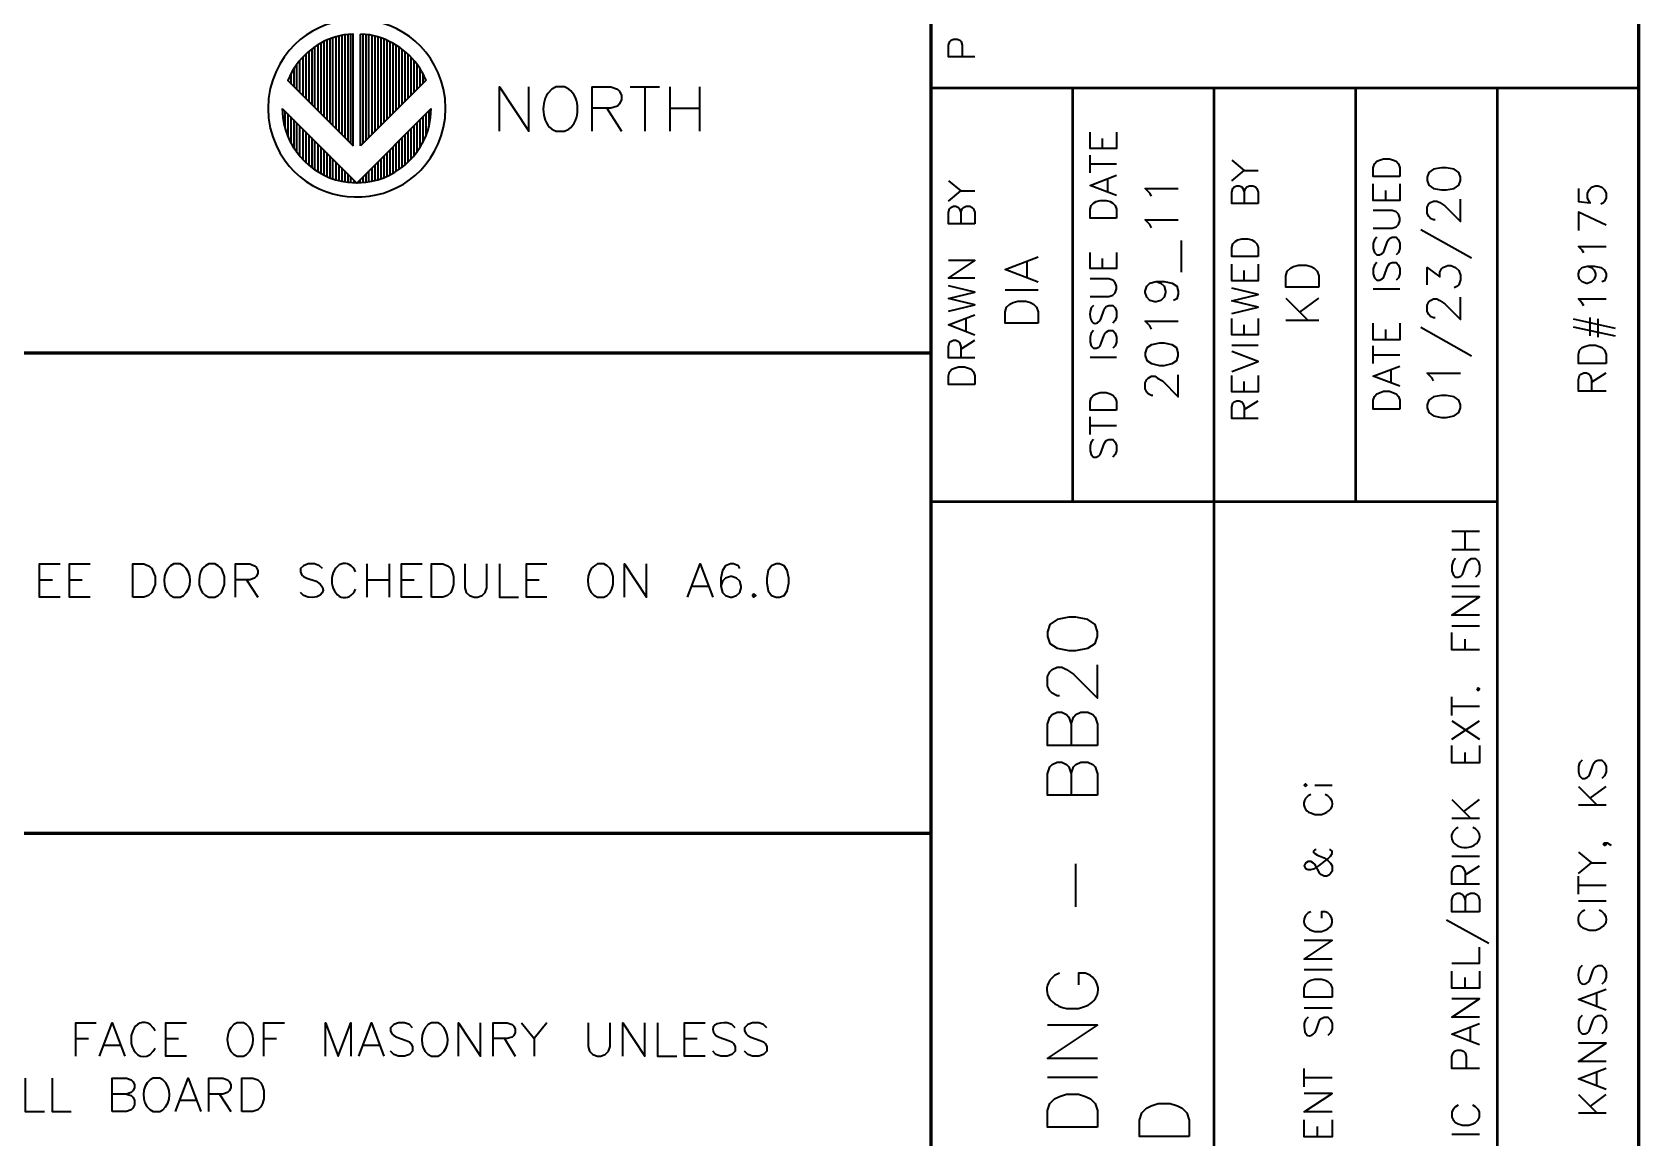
# Model space of a CAD drawing. Header units: inches. Extents: x 5 to 516, y -193 to 129.
# Drawn here: x 277.97 to 296.12, y 19.1 to 31.59 of the extents above; entities that cross this region are included whole.
import ezdxf

# ---------------------------------------------------------------- set-up
doc = ezdxf.new("R2010")
doc.units = ezdxf.units.IN
doc.header["$MEASUREMENT"] = 0
doc.layers.add('PDF2_Geometry', color=7, linetype='Continuous')

msp = doc.modelspace()

# ---------------------------------------------------------------- linework, layer by layer
at = {"layer": 'PDF2_Geometry', "lineweight": 60}
for points in [[(296.1186862, 5.4634085), (296.1186862, 95.4634157), (161.1186754, 95.4634157), (161.1186754, 5.4634085)], [(288.1186855, 95.4634157), (288.1186855, 5.4634085)], [(288.1186821, 27.9634137), (161.118672, 27.9634137), (161.118672, 5.4634119), (296.1186828, 5.4634119)], [(254.1586846, 22.5400802), (288.1153524, 22.5400802)]]:
    msp.add_lwpolyline(points, dxfattribs=at)
at = {"layer": 'PDF2_Geometry', "lineweight": 35}
msp.add_lwpolyline([(281.5953526, 30.3067463), (281.5953526, 31.5700797), (281.488686, 31.5600797, 0.2233678847), (280.9020192, 31.143413), (280.8553522, 31.0467473)], format="xyb", close=True, dxfattribs=at)
for points in [[(281.1586851, 31.4267488), (281.1586851, 30.7434154)], [(281.1953519, 31.446748), (281.1953519, 30.7067479)], [(281.2286839, 31.4667472), (281.2286839, 30.6734138)], [(281.2620193, 31.4867464), (281.2620193, 30.6400796)], [(281.2953513, 31.5000792), (281.2953513, 30.6067458)], [(281.3286849, 31.513412), (281.3286849, 30.5734119)], [(281.3620186, 31.5267481), (281.3620186, 30.5400814)], [(281.3986838, 31.5367477), (281.3986838, 30.5034143)], [(281.4320192, 31.5467473), (281.4320192, 30.4700806)], [(281.4653511, 31.5567469), (281.4653511, 30.4367468)], [(281.4986848, 31.5600801), (281.4986848, 30.4034134)], [(281.5320185, 31.5667465), (281.5320185, 30.3700797)], [(281.5653505, 31.5700797), (281.5653505, 30.3367462)], [(281.7820182, 31.5600807), (281.6753515, 31.5700807)], [(281.6753528, 30.3067468), (281.6753528, 31.5700802)], [(281.7020184, 31.5700797), (281.7020184, 30.3367462)], [(281.7353503, 31.5667465), (281.7353503, 30.3700797)], [(281.7686857, 31.5600801), (281.7686857, 30.4034134)], [(281.8053509, 31.5567469), (281.8053509, 30.4367468)], [(281.8386846, 31.5467473), (281.8386846, 30.4700806)], [(281.8720182, 31.5367477), (281.8720182, 30.5034143)], [(281.9053519, 31.5267481), (281.9053519, 30.5400814)], [(281.9386856, 31.513412), (281.9386856, 30.5734119)], [(281.9753508, 31.5000792), (281.9753508, 30.6067458)], [(282.0086861, 31.4867464), (282.0086861, 30.6400796)], [(282.0420181, 31.4667472), (282.0420181, 30.6734138)], [(282.0753518, 31.446748), (282.0753518, 30.7067479)], [(282.1086855, 31.4267488), (282.1086855, 30.7434154)], [(288.6186856, 31.3134133), (288.3186856, 31.3134133), (288.3186856, 31.4434133), (288.3353522, 31.4867466), (288.3486856, 31.50008), (288.3753522, 31.5134133), (288.4186856, 31.5134133), (288.4486856, 31.50008), (288.4620189, 31.4867466), (288.4753522, 31.4434133), (288.4753522, 31.3134133)], [(280.9553515, 31.23008), (280.9553515, 30.9467466)], [(280.9886852, 31.2734149), (280.9886852, 30.9100816)], [(281.025352, 31.3100801), (281.025352, 30.8767467)], [(281.058684, 31.3434155), (281.058684, 30.8434154)], [(281.0920194, 31.3734142), (281.0920194, 30.8100809)], [(281.1253514, 31.4000798), (281.1253514, 30.7767464)], [(282.1420174, 31.4000798), (282.1420174, 30.7767464)], [(282.178686, 31.3734142), (282.178686, 30.8100809)], [(282.212018, 31.3434155), (282.212018, 30.8434154)], [(282.2453517, 31.3100801), (282.2453517, 30.8767467)], [(282.2786853, 31.2734149), (282.2786853, 30.9100816)], [(282.3120173, 31.23008), (282.3120173, 30.9467466)], [(280.8886841, 31.120081), (280.8886841, 31.0134144)], [(280.9220178, 31.1800786), (280.9220178, 30.9800786)], [(282.3686849, 31.143414), (282.4153515, 31.0467473), (281.6753515, 30.3067472)], [(282.3453527, 31.1800786), (282.3453527, 30.9800786)], [(282.3820179, 31.120081), (282.3820179, 31.0134144)], [(280.6553511, 30.9534133), (280.6386844, 30.8434133), (280.6320177, 30.7300799), (280.6386844, 30.6200799), (280.6553511, 30.5067466)], [(283.2453517, 30.4734135), (283.2453517, 30.9734135), (283.5786851, 30.4734135), (283.5786851, 30.9734135)], [(284.0286844, 30.9467469), (283.9820177, 30.9734135), (283.8886844, 30.9734135), (283.8386844, 30.9467469), (283.7920177, 30.9000802)], [(284.2920183, 30.4734135), (284.2920183, 30.9734135), (284.5053516, 30.9734135), (284.578685, 30.9467469), (284.6020183, 30.9234135), (284.6253517, 30.8767469), (284.6253517, 30.8300802), (284.6020183, 30.7800802), (284.578685, 30.7567469), (284.5053516, 30.7334135), (284.2920183, 30.7334135)], [(284.7220186, 30.9734135), (285.055352, 30.9734135)], [(284.8886853, 30.9734135), (284.8886853, 30.4734135)], [(285.1720182, 30.9734135), (285.1720182, 30.4734135)], [(285.5053515, 30.9734135), (285.5053515, 30.4734135)], [(280.7920176, 30.7300803), (281.635351, 29.8867469), (282.4753511, 30.7300803)], [(280.792018, 30.7300799), (280.7986847, 30.6267466)], [(280.8220185, 30.7000811), (280.8220185, 30.5200811)], [(282.4486852, 30.7000811), (282.4486852, 30.5200811)], [(282.4686844, 30.6267468), (282.4753511, 30.7300802)], [(282.6320179, 30.6200799), (282.6386845, 30.7300799), (282.6320179, 30.8434133)], [(284.458685, 30.7334131), (284.6253517, 30.4734131)], [(285.1720182, 30.7334131), (285.5053515, 30.7334131)], [(280.8553522, 30.6667475), (280.8553522, 30.4167474)], [(280.8886841, 30.6334138), (280.8886841, 30.3434138)], [(280.9220178, 30.6000801), (280.9220178, 30.2834134)], [(280.9553515, 30.5667464), (280.9553515, 30.2334131)], [(280.9886852, 30.5334144), (280.9886852, 30.1900811)], [(281.025352, 30.4967459), (281.025352, 30.1534125)], [(282.2453517, 30.4967459), (282.2453517, 30.1534125)], [(282.2786853, 30.5334144), (282.2786853, 30.1900811)], [(282.3120173, 30.5667464), (282.3120173, 30.2334131)], [(282.3453527, 30.6000801), (282.3453527, 30.2834134)], [(282.3820179, 30.6334138), (282.3820179, 30.3434138)], [(282.4153515, 30.6667475), (282.4153515, 30.4167474)], [(283.8886844, 30.4734135), (283.9820177, 30.4734135), (284.0286844, 30.4967468)], [(281.058684, 30.4634139), (281.058684, 30.1200805)], [(281.0920194, 30.4300802), (281.0920194, 30.0900802)], [(281.1253514, 30.3967466), (281.1253514, 30.0600799)], [(281.1586851, 30.3634146), (281.1586851, 30.0367479)], [(281.1953519, 30.326746), (281.1953519, 30.016746)], [(282.0753518, 30.326746), (282.0753518, 30.016746)], [(282.1086855, 30.3634146), (282.1086855, 30.0367479)], [(282.1420174, 30.3967466), (282.1420174, 30.0600799)], [(282.178686, 30.4300802), (282.178686, 30.0900802)], [(282.212018, 30.4634139), (282.212018, 30.1200805)], [(290.2186859, 30.4600814), (290.2186859, 30.276748), (289.9186859, 30.276748), (289.9186859, 30.4600814)], [(290.0586856, 30.276748), (290.0586856, 30.3900814)], [(281.2286839, 30.293414), (281.2286839, 29.9967473)], [(281.2620193, 30.2600803), (281.2620193, 29.976747)], [(281.2953513, 30.2267467), (281.2953513, 29.9634133)], [(281.3286849, 30.1934147), (281.3286849, 29.946748)], [(281.3620186, 30.1600793), (281.3620186, 29.936746)], [(281.9053519, 30.1600793), (281.9053519, 29.936746)], [(281.9386856, 30.1934147), (281.9386856, 29.946748)], [(281.9753508, 30.2267467), (281.9753508, 29.9634133)], [(282.0086861, 30.2600803), (282.0086861, 29.976747)], [(282.0420181, 30.293414), (282.0420181, 29.9967473)], [(289.9186853, 30.0034139), (289.9186853, 30.2034139)], [(291.5186856, 30.1434133), (291.6586857, 30.0267467)], [(281.3986838, 30.1234141), (281.3986838, 29.9234141)], [(281.4320192, 30.0900805), (281.4320192, 29.9167471)], [(281.4653511, 30.0567468), (281.4653511, 29.9067468)], [(281.4986848, 30.0234148), (281.4986848, 29.9000815)], [(281.5320185, 29.9900794), (281.5320185, 29.8967461)], [(281.5653505, 29.9567475), (281.5653505, 29.8934141)], [(281.7020184, 29.9567475), (281.7020184, 29.8934141)], [(281.7353503, 29.9900794), (281.7353503, 29.8967461)], [(281.7686857, 30.0234148), (281.7686857, 29.9000815)], [(281.8053509, 30.0567468), (281.8053509, 29.9067468)], [(281.8386846, 30.0900805), (281.8386846, 29.9167471)], [(281.8720182, 30.1234141), (281.8720182, 29.9234141)], [(289.9186853, 30.103415), (290.2186854, 30.103415)], [(290.2186859, 29.7467458), (289.9186859, 29.8600792), (290.2186859, 29.9767458)], [(291.5186856, 29.9134125), (291.6586857, 30.0267458), (291.8186857, 30.0267458)], [(281.5320181, 29.8967465), (281.6353514, 29.8900798)], [(281.602019, 29.9200806), (281.602019, 29.8900806)], [(281.635351, 29.8867468), (281.635351, 29.8900801), (281.735351, 29.8967468)], [(281.6686847, 29.9200806), (281.6686847, 29.8900806)], [(288.318685, 29.9100793), (288.4586851, 29.796746)], [(288.318685, 29.6834134), (288.4586851, 29.7967467), (288.6186851, 29.7967467)], [(290.1186857, 29.7900808), (290.1186857, 29.9334141)], [(290.6120193, 29.7367462), (290.5953527, 29.7734129), (290.5420193, 29.8267462), (290.9153527, 29.8267462)], [(291.8186853, 29.6567461), (291.5186853, 29.6567461), (291.5186853, 29.7834128), (291.5320186, 29.8267461), (291.545352, 29.8434128), (291.575352, 29.8567461), (291.6020186, 29.8567461), (291.6320186, 29.8434128), (291.645352, 29.8267461), (291.6586853, 29.7834128), (291.6586853, 29.6567461)], [(291.6586859, 29.7834144), (291.6753526, 29.8267477), (291.6886859, 29.8434144), (291.7186859, 29.8567477), (291.7586859, 29.8567477), (291.7886859, 29.8434144), (291.8020192, 29.8267477), (291.8186859, 29.7834144), (291.8186859, 29.6567477)], [(293.4186856, 29.8767481), (293.4186856, 29.6900815), (293.1186856, 29.6900815), (293.1186856, 29.8767481)], [(293.2586862, 29.6900815), (293.2586862, 29.8034148)], [(295.4353526, 29.826746), (295.4353526, 29.676746), (295.568686, 29.6634126), (295.5553526, 29.676746), (295.538686, 29.7200793), (295.538686, 29.766746), (295.5553526, 29.8100793), (295.5820193, 29.8400793), (295.628686, 29.856746), (295.658686, 29.856746), (295.7020193, 29.8400793), (295.7320193, 29.8100793), (295.748686, 29.766746), (295.748686, 29.7200793), (295.7320193, 29.676746), (295.718686, 29.6634126), (295.688686, 29.6467459)], [(288.6186856, 29.4267469), (288.3186856, 29.4267469), (288.3186856, 29.5534136), (288.3320189, 29.596747), (288.3453522, 29.6100803), (288.3753522, 29.626747), (288.4020189, 29.626747), (288.4320189, 29.6100803), (288.4453522, 29.596747), (288.4586856, 29.5534136), (288.4586856, 29.4267469)], [(288.4586853, 29.5534136), (288.475352, 29.5967469), (288.4886853, 29.6100802), (288.5186853, 29.6267469), (288.5586853, 29.6267469), (288.5886853, 29.6100802), (288.6020186, 29.5967469), (288.6186853, 29.5534136), (288.6186853, 29.4267469)], [(293.8186855, 29.4700802), (293.7986855, 29.4700802), (293.7653521, 29.4867469), (293.7453521, 29.5067469), (293.7286855, 29.5434136), (293.7286855, 29.6134136), (293.7453521, 29.6500802), (293.7653521, 29.6667469), (293.7986855, 29.6834136), (293.8353522, 29.6834136), (293.8720188, 29.6667469), (293.9253522, 29.6300802), (294.1020188, 29.4534135), (294.1020188, 29.7034136)], [(290.6120193, 29.3800805), (290.5953527, 29.4167472), (290.5420193, 29.4700805), (290.9153527, 29.4700805)], [(293.1186859, 29.3767473), (293.3320193, 29.3767473), (293.3753526, 29.3900806), (293.4020193, 29.4167473), (293.418686, 29.4600806), (293.418686, 29.4900806), (293.4020193, 29.533414), (293.3753526, 29.5600806), (293.3320193, 29.5767473), (293.1186859, 29.5767473)], [(295.7486859, 29.4100793), (295.4353526, 29.5567459), (295.4353526, 29.3500793)], [(290.9520191, 28.8800804), (290.9520191, 29.2367471)], [(293.158686, 29.276748), (293.1320193, 29.246748), (293.118686, 29.2034146), (293.118686, 29.1467479), (293.1320193, 29.1034146), (293.158686, 29.0767479), (293.188686, 29.0767479), (293.218686, 29.0900813), (293.2320194, 29.1034146), (293.2453527, 29.1334146), (293.2753527, 29.2167479), (293.288686, 29.246748), (293.3020194, 29.2600813), (293.3320194, 29.276748), (293.3753527, 29.276748), (293.4020194, 29.246748), (293.418686, 29.2034146), (293.418686, 29.1467479), (293.4020194, 29.1034146), (293.3753527, 29.0767479)], [(293.6553529, 29.3634145), (294.2286862, 29.0434145)], [(289.3320188, 28.7667466), (288.9586854, 28.91008), (289.3320188, 29.0534133)], [(290.2186859, 29.1034139), (290.2186859, 28.9200805), (289.9186859, 28.9200805), (289.9186859, 29.1034139)], [(295.4953527, 29.0967468), (295.4786861, 29.1267468), (295.4353527, 29.1700801), (295.7486861, 29.1700801)], [(288.6186856, 28.8100799), (288.3186856, 28.8100799), (288.6186856, 29.0100799), (288.3186856, 29.0100799)], [(289.2086854, 28.8200795), (289.2086854, 29.0000795)], [(290.0586856, 28.9200805), (290.0586856, 29.0334139)], [(291.8186853, 28.970081), (291.8186853, 28.7834143), (291.5186853, 28.7834143), (291.5186853, 28.970081)], [(291.6586859, 28.7834143), (291.6586859, 28.900081)], [(293.158686, 28.9900794), (293.1320193, 28.9600794), (293.118686, 28.916746), (293.118686, 28.8600794), (293.1320193, 28.816746), (293.158686, 28.7900793), (293.188686, 28.7900793), (293.218686, 28.8034127), (293.2320194, 28.816746), (293.2453527, 28.846746), (293.2753527, 28.9334127), (293.288686, 28.9600794), (293.3020194, 28.976746), (293.3320194, 28.9900794), (293.3753527, 28.9900794), (293.4020194, 28.9600794), (293.418686, 28.916746), (293.418686, 28.8600794), (293.4020194, 28.816746), (293.3753527, 28.7900793)], [(293.7286858, 28.7367461), (293.7286858, 28.9334128), (293.8720191, 28.8267462), (293.8720191, 28.8800795), (293.8886858, 28.9167462), (293.9053524, 28.9334128), (293.9586858, 28.9534128), (293.9953524, 28.9534128), (294.0486858, 28.9334128), (294.0853524, 28.9000795), (294.1020191, 28.8467462), (294.1020191, 28.7934128), (294.0853524, 28.7367461), (294.0686858, 28.7200795), (294.0320191, 28.7034128)], [(295.538686, 28.9467478), (295.5820193, 28.9334145), (295.6120193, 28.9034145), (295.628686, 28.8600811), (295.628686, 28.8434144), (295.6120193, 28.8000811), (295.5820193, 28.7700811), (295.538686, 28.7534144), (295.5253527, 28.7534144), (295.478686, 28.7700811), (295.448686, 28.8000811), (295.4353527, 28.8434144), (295.4353527, 28.8600811), (295.448686, 28.9034145), (295.478686, 28.9334145), (295.538686, 28.9467478), (295.6120193, 28.9467478), (295.688686, 28.9334145), (295.7320193, 28.9034145), (295.748686, 28.8600811), (295.748686, 28.8300811), (295.7320193, 28.7834144), (295.7020193, 28.7700811)], [(288.318685, 28.4400814), (288.6186851, 28.5100814), (288.318685, 28.5834147), (288.6186851, 28.6534147), (288.318685, 28.726748)], [(288.9586853, 28.6800801), (289.3320187, 28.6800801)], [(289.9186853, 28.6034148), (290.1320187, 28.6034148), (290.175352, 28.6200815), (290.2020187, 28.6467482), (290.2186854, 28.6900815), (290.2186854, 28.7200815), (290.2020187, 28.7600815), (290.175352, 28.7900815), (290.1320187, 28.8034149), (289.9186853, 28.8034149)], [(290.6653522, 28.7734147), (290.7186855, 28.756748), (290.7553522, 28.7200814), (290.7720189, 28.666748), (290.7720189, 28.6500814), (290.7553522, 28.596748), (290.7186855, 28.5600814), (290.6653522, 28.5434147), (290.6486855, 28.5434147), (290.5953522, 28.5600814), (290.5586855, 28.596748), (290.5420189, 28.6500814), (290.5420189, 28.666748), (290.5586855, 28.7200814), (290.5953522, 28.756748), (290.6653522, 28.7734147), (290.7553522, 28.7734147), (290.8453522, 28.756748), (290.8986856, 28.7200814), (290.9153522, 28.666748), (290.9153522, 28.6300814), (290.8986856, 28.576748), (290.8620189, 28.5600814)], [(291.5186856, 28.4134124), (291.8186857, 28.4834124), (291.5186856, 28.5567457), (291.8186857, 28.6267457), (291.5186856, 28.7000791)], [(293.1186859, 28.6900814), (293.418686, 28.6900814)], [(289.9586854, 28.5034138), (289.9320187, 28.4767471), (289.9186854, 28.4334138)], [(290.0320188, 28.3334138), (290.0453521, 28.3600805), (290.0753521, 28.4467471), (290.0886854, 28.4767471), (290.1020188, 28.4900805), (290.1320188, 28.5034138), (290.1753521, 28.5034138), (290.2020188, 28.4767471), (290.2186854, 28.4334138), (290.2186854, 28.3767471), (290.2020188, 28.3334138), (290.1753521, 28.3034138)], [(292.1286855, 28.5867472), (292.3786855, 28.3367471)], [(292.2886857, 28.4267469), (292.5020191, 28.5867469)], [(293.8186855, 28.3634144), (293.7986855, 28.3634144), (293.7653521, 28.3800811), (293.7453521, 28.4000811), (293.7286855, 28.4334144), (293.7286855, 28.5067478), (293.7453521, 28.5434144), (293.7653521, 28.5600811), (293.7986855, 28.5767478), (293.8353522, 28.5767478), (293.8720188, 28.5600811), (293.9253522, 28.5234144), (294.1020188, 28.3467477), (294.1020188, 28.5967478)], [(295.4953527, 28.5000806), (295.4786861, 28.5300806), (295.4353527, 28.5767473), (295.7486861, 28.5767473)], [(288.6186856, 28.1667473), (288.3186856, 28.2834139), (288.6186856, 28.3967473)], [(288.5186854, 28.2100805), (288.5186854, 28.3534139)], [(290.6120193, 28.2367461), (290.5953527, 28.2734128), (290.5420193, 28.3267461), (290.9153527, 28.3267461)], [(291.8186853, 28.3567471), (291.8186853, 28.1700805), (291.5186853, 28.1700805), (291.5186853, 28.3567471)], [(292.1286855, 28.3367471), (292.5020188, 28.3367471)], [(295.3753525, 28.3534148), (295.8520192, 28.2467481)], [(295.5686856, 28.1600792), (295.5686856, 28.3667458)], [(295.6586862, 28.1434132), (295.6586862, 28.3534132)], [(289.9586854, 28.2200801), (289.9320187, 28.1900801), (289.9186854, 28.1467468), (289.9186854, 28.0900801), (289.9320187, 28.0467468), (289.9586854, 28.0200801), (289.9886854, 28.0200801), (290.0186854, 28.0334134), (290.0320188, 28.0467468), (290.0453521, 28.0767468), (290.0753521, 28.1600801), (290.0886854, 28.1900801), (290.1020188, 28.2034134), (290.1320188, 28.2200801), (290.1753521, 28.2200801), (290.2020188, 28.1900801), (290.2186854, 28.1467468), (290.2186854, 28.0900801), (290.2020188, 28.0467468), (290.1753521, 28.0200801)], [(291.6586859, 28.1700805), (291.6586859, 28.2834138)], [(293.4186856, 28.3034143), (293.4186856, 28.1167476), (293.1186856, 28.1167476), (293.1186856, 28.3034143)], [(293.2586862, 28.1167476), (293.2586862, 28.2334143)], [(293.6553529, 28.256747), (294.2286862, 27.9334136)], [(295.3753525, 28.2634134), (295.8520192, 28.16008)], [(288.6186856, 27.9100791), (288.3186856, 27.9100791), (288.3186856, 28.0400792), (288.3320189, 28.0834125), (288.3453522, 28.0967458), (288.3753522, 28.1100792), (288.4020189, 28.1100792), (288.4320189, 28.0967458), (288.4453522, 28.0834125), (288.4586856, 28.0400792), (288.4586856, 27.9100791)], [(288.4586853, 28.0100802), (288.6186853, 28.1100802)], [(291.5186856, 28.0567466), (291.8186857, 28.0567466)], [(291.5186856, 27.7567469), (291.8186857, 27.8700803), (291.5186856, 27.9834136)], [(293.1186859, 27.8467467), (293.1186859, 28.0467467)], [(289.9186853, 27.9200804), (290.2186854, 27.9200804)], [(293.4186856, 27.5900803), (293.1186856, 27.7034136), (293.4186856, 27.816747)], [(293.1186859, 27.9467477), (293.418686, 27.9467477)], [(293.3186854, 27.6334135), (293.3186854, 27.7767469)], [(290.6286853, 27.486746), (290.6120187, 27.486746), (290.575352, 27.506746), (290.5586853, 27.5234127), (290.5420187, 27.5600794), (290.5420187, 27.6300794), (290.5586853, 27.6667461), (290.575352, 27.6834127), (290.6120187, 27.7034127), (290.6486853, 27.7034127), (290.6820187, 27.6834127), (290.7386853, 27.6500794), (290.915352, 27.4700794), (290.915352, 27.7200794)], [(291.8186853, 27.7134145), (291.8186853, 27.5267478), (291.5186853, 27.5267478), (291.5186853, 27.7134145)], [(291.6586859, 27.5267478), (291.6586859, 27.6434145)], [(293.7986855, 27.6500795), (293.7820188, 27.6834129), (293.7286854, 27.7367462), (294.1020188, 27.7367462)], [(295.7486859, 27.5334142), (295.4353526, 27.5334142), (295.4353526, 27.6667476), (295.4486859, 27.7134142), (295.4653526, 27.7267476), (295.4953526, 27.7434142), (295.5253526, 27.7434142), (295.5553526, 27.7267476), (295.5686859, 27.7134142), (295.5820193, 27.6667476), (295.5820193, 27.5334142)], [(295.5820193, 27.6367467), (295.7486859, 27.7434134)], [(291.8186853, 27.2267464), (291.5186853, 27.2267464), (291.5186853, 27.3567464), (291.5320186, 27.4000798), (291.545352, 27.4134131), (291.575352, 27.4267464), (291.6020186, 27.4267464), (291.6320186, 27.4134131), (291.645352, 27.4000798), (291.6586853, 27.3567464), (291.6586853, 27.2267464)], [(291.6586859, 27.3267458), (291.8186859, 27.4267458)], [(289.9186853, 27.046747), (289.9186853, 27.246747)], [(289.9186853, 27.1467463), (290.2186854, 27.1467463)], [(289.9586854, 26.9900792), (289.9320187, 26.9600792), (289.9186854, 26.9200792), (289.9186854, 26.8600792), (289.9320187, 26.8200792), (289.9586854, 26.7900792), (289.9886854, 26.7900792), (290.0186854, 26.8034125), (290.0320188, 26.8200792), (290.0453521, 26.8467459), (290.0753521, 26.9334125), (290.0886854, 26.9600792), (290.1020188, 26.9767459), (290.1320188, 26.9900792), (290.1753521, 26.9900792), (290.2020188, 26.9600792), (290.2186854, 26.9200792), (290.2186854, 26.8600792), (290.2020188, 26.8200792), (290.1753521, 26.7900792)], [(294.0053522, 25.9534139), (294.3186856, 25.9534139)], [(294.1553529, 25.7467455), (294.1553529, 25.9534122)], [(294.0486855, 25.643413), (294.0220188, 25.613413), (294.0053521, 25.5667463), (294.0053521, 25.5067463), (294.0220188, 25.463413), (294.0486855, 25.433413), (294.0786855, 25.433413), (294.1086855, 25.4467463), (294.1253521, 25.463413), (294.1386855, 25.493413), (294.1686855, 25.583413), (294.1853521, 25.613413), (294.1986855, 25.6267463), (294.2286855, 25.643413), (294.2720188, 25.643413), (294.3020188, 25.613413), (294.3186855, 25.5667463), (294.3186855, 25.5067463), (294.3020188, 25.463413), (294.2720188, 25.433413)], [(294.0053522, 25.7467455), (294.3186856, 25.7467455)], [(278.2820174, 25.2067471), (278.0520174, 25.2067471), (278.0520174, 25.5834138), (278.2820174, 25.5834138)], [(278.6220173, 25.2067471), (278.3886839, 25.2067471), (278.3886839, 25.5834138), (278.6220173, 25.5834138)], [(279.6753502, 25.5634137), (279.6386835, 25.5834137), (279.5686835, 25.5834137), (279.5320168, 25.5634137), (279.4986835, 25.5300804)], [(279.9620178, 25.206747), (280.0320178, 25.206747), (280.0686845, 25.226747), (280.1053512, 25.2600804), (280.1220178, 25.296747), (280.1386845, 25.3500804), (280.1386845, 25.4400804), (280.1220178, 25.4934137), (280.1053512, 25.5300804), (280.0686845, 25.5634137), (280.0320178, 25.5834137), (279.9620178, 25.5834137), (279.9253511, 25.5634137), (279.8886845, 25.5300804)], [(280.2653524, 25.2067471), (280.2653524, 25.5834138), (280.4253524, 25.5834138), (280.4786857, 25.5634138), (280.4986857, 25.5467471), (280.5153524, 25.5100804), (280.5153524, 25.4767471), (280.4986857, 25.4400804), (280.4786857, 25.4234138), (280.4253524, 25.4034138), (280.2653524, 25.4034138)], [(281.2486848, 25.5300809), (281.2120181, 25.5634142), (281.1586848, 25.5834142), (281.0853514, 25.5834142), (281.0320181, 25.5634142), (280.9986848, 25.5300809), (280.9986848, 25.4934142), (281.0153514, 25.4567475), (281.0320181, 25.4400808), (281.0686848, 25.4234142), (281.1753514, 25.3867475)], [(281.7486848, 25.5834137), (281.7486848, 25.206747)], [(281.9986848, 25.5834137), (281.9986848, 25.206747)], [(282.3720176, 25.2067471), (282.1386842, 25.2067471), (282.1386842, 25.5834138), (282.3720176, 25.5834138)], [(282.8553523, 25.5834137), (282.8553523, 25.3134137), (282.872019, 25.2600804), (282.9086857, 25.226747), (282.962019, 25.206747), (282.9986857, 25.206747), (283.052019, 25.226747), (283.0853523, 25.2600804), (283.1053523, 25.3134137), (283.1053523, 25.5834137)], [(283.2486849, 25.5834137), (283.2486849, 25.206747), (283.4620183, 25.206747)], [(283.7820178, 25.2067471), (283.5520178, 25.2067471), (283.5520178, 25.5834138), (283.7820178, 25.5834138)], [(284.3553516, 25.206747), (284.4253516, 25.206747), (284.4620183, 25.226747), (284.4986849, 25.2600804), (284.5153516, 25.296747), (284.5320183, 25.3500804), (284.5320183, 25.4400804), (284.5153516, 25.4934137), (284.4986849, 25.5300804), (284.4620183, 25.5634137), (284.4253516, 25.5834137), (284.3553516, 25.5834137), (284.3186849, 25.5634137), (284.2820183, 25.5300804)], [(284.6586853, 25.2067471), (284.6586853, 25.5834138), (284.9086854, 25.2067471), (284.9086854, 25.5834138)], [(285.3720185, 25.2067471), (285.5153519, 25.5834138), (285.6586852, 25.2067471)], [(285.9620183, 25.5300809), (285.9453516, 25.5634142), (285.8920183, 25.5834142), (285.8553516, 25.5834142), (285.8020183, 25.5634142), (285.7653516, 25.5100808), (285.7486849, 25.4234142), (285.7486849, 25.3334142), (285.7653516, 25.2600808), (285.8020183, 25.2267475), (285.8553516, 25.2067475), (285.8720183, 25.2067475), (285.9253516, 25.2267475), (285.9620183, 25.2600808), (285.978685, 25.3134142), (285.978685, 25.3334142), (285.9620183, 25.3867475), (285.9253516, 25.4234142), (285.8720183, 25.4400808), (285.8553516, 25.4400808), (285.8020183, 25.4234142), (285.7653516, 25.3867475), (285.7486849, 25.3334142)], [(278.0520174, 25.4034125), (278.1953507, 25.4034125)], [(278.3886839, 25.4034125), (278.5320173, 25.4034125)], [(280.3886841, 25.4034125), (280.5153508, 25.2067459)], [(281.0853514, 25.2067475), (281.0320181, 25.2267475), (280.9986848, 25.2600808)], [(281.7486848, 25.4034125), (281.9986848, 25.4034125)], [(282.1386842, 25.4034125), (282.2820176, 25.4034125)], [(283.5520178, 25.4034125), (283.6953512, 25.4034125)], [(285.4253522, 25.3334137), (285.6053522, 25.3334137)], [(294.0053522, 25.3300788), (294.3186856, 25.3300788)], [(279.5686835, 25.206747), (279.6386835, 25.206747), (279.6753502, 25.226747)], [(294.3186855, 25.0034135), (294.0053522, 25.0034135), (294.3186855, 25.2100802), (294.0053522, 25.2100802)], [(294.0053522, 24.8834133), (294.3186856, 24.8834133)], [(294.3186855, 24.6134141), (294.0053522, 24.6134141), (294.0053522, 24.8100808)], [(294.1553529, 24.6134141), (294.1553529, 24.7334141)], [(289.5720192, 24.0934132), (289.5453525, 24.0934132), (289.4920192, 24.1234132), (289.4653525, 24.1500799), (289.4386858, 24.2034132), (289.4386858, 24.3100799), (289.4653525, 24.3634132), (289.4920192, 24.3900799), (289.5453525, 24.4167465), (289.5986859, 24.4167465), (289.6520192, 24.3900799), (289.7320192, 24.3367465), (290.0020192, 24.0667465), (290.0020192, 24.4434132)], [(294.0053522, 23.8700804), (294.0053522, 24.0800805)], [(294.0053522, 23.9767462), (294.3186856, 23.9767462)], [(290.0020187, 23.5334139), (289.4386853, 23.5334139), (289.4386853, 23.7734139), (289.465352, 23.8534139), (289.4920186, 23.8800806), (289.545352, 23.9067473), (289.5986853, 23.9067473), (289.6520187, 23.8800806), (289.6786853, 23.8534139), (289.705352, 23.7734139), (289.705352, 23.5334139)], [(289.7053522, 23.7734143), (289.7320189, 23.8534143), (289.7586855, 23.880081), (289.8153522, 23.9067477), (289.8953522, 23.9067477), (289.9486856, 23.880081), (289.9753522, 23.8534143), (290.0020189, 23.7734143), (290.0020189, 23.5334143)], [(294.0053522, 23.6034144), (294.3186856, 23.8100811)], [(294.0053522, 23.8100795), (294.3186856, 23.6034128)], [(294.3186855, 23.5300801), (294.3186855, 23.3367467), (294.0053522, 23.3367467), (294.0053522, 23.5300801)], [(294.1553529, 23.3367467), (294.1553529, 23.4534134)], [(290.0020187, 22.9700797), (289.4386853, 22.9700797), (289.4386853, 23.2100797), (289.465352, 23.2900797), (289.4920186, 23.3167464), (289.545352, 23.3434131), (289.5986853, 23.3434131), (289.6520187, 23.3167464), (289.6786853, 23.2900797), (289.705352, 23.2100797), (289.705352, 22.9700797)], [(289.7053522, 23.2100801), (289.7320189, 23.2900801), (289.7586855, 23.3167468), (289.8153522, 23.3434135), (289.8953522, 23.3434135), (289.9486856, 23.3167468), (289.9753522, 23.2900801), (290.0020189, 23.2100801), (290.0020189, 22.9700801)], [(295.4786859, 23.3667472), (295.4486859, 23.3367472), (295.4353526, 23.2934139), (295.4353526, 23.2334139), (295.4486859, 23.1900805), (295.4786859, 23.1600805), (295.5086859, 23.1600805), (295.5386859, 23.1734139), (295.5553526, 23.1900805), (295.5686859, 23.2200805), (295.5986859, 23.3067472), (295.6120192, 23.3367472), (295.6286859, 23.3534139), (295.6586859, 23.3667472), (295.7020192, 23.3667472), (295.7320192, 23.3367472), (295.7486859, 23.2934139), (295.7486859, 23.2334139), (295.7320192, 23.1900805), (295.7020192, 23.1600805)], [(292.4586856, 23.0834135), (292.652019, 23.0834135)], [(295.4353526, 23.070079), (295.6420193, 22.860079)], [(295.5686856, 22.9367477), (295.7486856, 23.0700811)], [(292.4120191, 22.9767461), (292.3820191, 22.9634128), (292.3520191, 22.9334128)], [(292.6353525, 22.9334128), (292.6053525, 22.9634128), (292.5753525, 22.9767461)], [(294.0053522, 22.92008), (294.2153522, 22.71008)], [(294.1386861, 22.7834138), (294.3186861, 22.9200805)], [(292.4120191, 22.7700794), (292.4586858, 22.7534127), (292.5320192, 22.7534127)], [(294.0053522, 22.7100801), (294.3186856, 22.7100801)], [(295.4353526, 22.8600808), (295.748686, 22.8600808)], [(294.3020193, 22.5600809), (294.2720193, 22.5900809), (294.2420193, 22.6067476)], [(292.4720193, 22.3534143), (292.4586859, 22.3534143), (292.4420193, 22.3367477), (292.4420193, 22.3234143), (292.4586859, 22.310081), (292.4886859, 22.2934143), (292.5620193, 22.2634143), (292.6053526, 22.2334143), (292.6353526, 22.2034143), (292.6520193, 22.1734143), (292.6520193, 22.1134143), (292.6353526, 22.0867476), (292.6220193, 22.070081), (292.5920193, 22.0567476), (292.5620193, 22.0567476), (292.5320193, 22.070081), (292.5153526, 22.0867476), (292.4586859, 22.190081), (292.4420193, 22.2034143), (292.4120193, 22.220081), (292.3820192, 22.220081), (292.3520192, 22.2034143), (292.3386859, 22.1734143), (292.3520192, 22.1434143), (292.3820192, 22.130081), (292.4120193, 22.130081), (292.4586859, 22.1434143), (292.5020193, 22.1734143), (292.6053526, 22.250081), (292.6353526, 22.280081), (292.6520193, 22.310081), (292.6520193, 22.3367477), (292.6353526, 22.3534143), (292.6220193, 22.3534143)], [(295.4353526, 22.3267454), (295.5820193, 22.2067454)], [(295.7320191, 22.4300796), (295.7486858, 22.4134129), (295.7320191, 22.4000796), (295.7186858, 22.4134129), (295.7320191, 22.4300796), (295.7620191, 22.4300796), (295.7920191, 22.4134129), (295.8053524, 22.4000796)], [(289.7586859, 21.71008), (289.7586859, 22.1934134)], [(294.0053522, 22.2800806), (294.3186856, 22.2800806)], [(294.3186855, 21.9667464), (294.0053522, 21.9667464), (294.0053522, 22.1000798), (294.0220188, 22.1434131), (294.0353522, 22.1600798), (294.0653522, 22.1734131), (294.0953522, 22.1734131), (294.1253522, 22.1600798), (294.1386855, 22.1434131), (294.1553522, 22.1000798), (294.1553522, 21.9667464)], [(294.1553529, 22.0700789), (294.3186862, 22.1734123)], [(295.4353526, 22.0867466), (295.5820193, 22.2067466), (295.748686, 22.2067466)], [(295.4353526, 21.8500794), (295.4353526, 22.0567461)], [(294.3186855, 21.6534122), (294.0053522, 21.6534122), (294.0053522, 21.7867456), (294.0220188, 21.8334123), (294.0353522, 21.8467456), (294.0653522, 21.8634123), (294.0953522, 21.8634123), (294.1253522, 21.8467456), (294.1386855, 21.8334123), (294.1553522, 21.7867456), (294.1553522, 21.6534122)], [(294.1553529, 21.7867469), (294.1686862, 21.8334136), (294.1853529, 21.846747), (294.2153529, 21.8634136), (294.2586862, 21.8634136), (294.2886862, 21.846747), (294.3020196, 21.8334136), (294.3186862, 21.7867469), (294.3186862, 21.6534136)], [(295.4353526, 21.9534136), (295.748686, 21.9534136)], [(292.4120191, 21.6534122), (292.3820191, 21.6400789), (292.3520191, 21.6100789)], [(292.6053525, 21.6400789), (292.5753525, 21.6534122), (292.5320192, 21.6534122), (292.5320192, 21.5800789)], [(295.4353526, 21.7767474), (295.748686, 21.7767474)], [(295.5086864, 21.6700799), (295.4786864, 21.6567466), (295.4486864, 21.6267466)], [(295.7320197, 21.6267466), (295.7020197, 21.6567466), (295.6720197, 21.6700799)], [(292.4586858, 21.4300789), (292.5320192, 21.4300789), (292.5753525, 21.4467456)], [(293.9453529, 21.5634125), (294.4220196, 21.2967458)], [(295.5086864, 21.4634132), (295.555353, 21.4467466), (295.6286864, 21.4467466)], [(292.6520187, 21.116747), (292.3386854, 21.116747), (292.6520187, 21.326747), (292.3386854, 21.326747)], [(294.0053522, 21.0734121), (294.3186856, 21.0734121), (294.3186856, 21.2534121)], [(289.5720192, 20.9600799), (289.5186859, 20.9334133), (289.4653525, 20.8800799)], [(289.9220192, 20.9334133), (289.8686859, 20.9600799), (289.7886859, 20.9600799), (289.7886859, 20.8267466)], [(292.3386854, 21.00008), (292.6520188, 21.00008)], [(294.3186855, 20.9834134), (294.3186855, 20.7900801), (294.0053522, 20.7900801), (294.0053522, 20.9834134)], [(294.1553529, 20.7900801), (294.1553529, 20.9100801)], [(295.4786859, 21.0467465), (295.4486859, 21.0167465), (295.4353526, 20.9700798)], [(295.5553526, 20.8667465), (295.5686859, 20.8967465), (295.5986859, 20.9867465), (295.6120192, 21.0167465), (295.6286859, 21.0300798), (295.6586859, 21.0467465), (295.7020192, 21.0467465), (295.7320192, 21.0167465), (295.7486859, 20.9700798), (295.7486859, 20.9134131), (295.7320192, 20.8667465), (295.7020192, 20.8367465)], [(295.7486859, 20.54008), (295.4353526, 20.6600801), (295.7486859, 20.7767467)], [(295.6420194, 20.5834133), (295.6420194, 20.7334133)], [(289.6520192, 20.5600799), (289.7886859, 20.5600799), (289.8686859, 20.5867466)], [(292.3386854, 20.5667456), (292.6520188, 20.5667456)], [(294.3186855, 20.4634131), (294.0053522, 20.4634131), (294.3186855, 20.6700798), (294.0053522, 20.6700798)], [(278.4620177, 20.023414), (278.4620177, 20.3967474), (278.6920177, 20.3967474)], [(278.7286837, 20.023414), (278.872017, 20.3967474), (279.0153504, 20.023414)], [(279.355352, 20.306746), (279.335352, 20.3434127), (279.3020187, 20.3800794)], [(279.7120171, 20.023414), (279.4786838, 20.023414), (279.4786838, 20.3967474), (279.7120171, 20.3967474)], [(280.3886851, 20.3800791), (280.3553517, 20.3967458), (280.2820184, 20.3967458), (280.2453517, 20.3800791), (280.2120184, 20.3434124)], [(280.5853513, 20.023414), (280.5853513, 20.3967474), (280.8186846, 20.3967474)], [(281.2820185, 20.023414), (281.2820185, 20.3967474), (281.4253518, 20.023414), (281.5686852, 20.3967474), (281.5686852, 20.023414)], [(281.6586851, 20.023414), (281.8020184, 20.3967474), (281.9420184, 20.023414)], [(282.2653526, 20.3434129), (282.2286859, 20.3800796), (282.1753525, 20.3967462), (282.1053525, 20.3967462), (282.0520192, 20.3800796), (282.0153525, 20.3434129), (282.0153525, 20.3067462), (282.0320192, 20.2734129), (282.0520192, 20.2534129), (282.0853525, 20.2367462), (282.1920192, 20.2000795), (282.2286859, 20.1834129), (282.2453526, 20.1634129), (282.2653526, 20.1300795), (282.2653526, 20.0767462), (282.2286859, 20.0400795), (282.1753525, 20.0234129), (282.1053525, 20.0234129), (282.0520192, 20.0400795), (282.0153525, 20.0767462)], [(282.5853507, 20.3800791), (282.5520173, 20.3967458), (282.478684, 20.3967458), (282.4420173, 20.3800791), (282.408684, 20.3434124)], [(282.7820186, 20.023414), (282.7820186, 20.3967474), (283.0320186, 20.023414), (283.0320186, 20.3967474)], [(283.1753529, 20.023414), (283.1753529, 20.3967474), (283.3353529, 20.3967474), (283.3886862, 20.3800807), (283.4086862, 20.3600807), (283.4253529, 20.3267474), (283.4253529, 20.2900807), (283.4086862, 20.253414), (283.3886862, 20.2367474), (283.3353529, 20.2200807), (283.1753529, 20.2200807)], [(283.4953518, 20.3967458), (283.6386851, 20.2200791), (283.6386851, 20.0234124)], [(283.7820187, 20.3967458), (283.6386853, 20.2200791)], [(284.248685, 20.3967458), (284.248685, 20.1300791), (284.2653517, 20.0767457), (284.3020184, 20.0400791), (284.3553517, 20.0234124), (284.388685, 20.0234124), (284.4420184, 20.0400791), (284.478685, 20.0767457), (284.498685, 20.1300791), (284.498685, 20.3967458)], [(284.6386853, 20.023414), (284.6386853, 20.3967474), (284.8886853, 20.023414), (284.8886853, 20.3967474)], [(285.0320188, 20.3967458), (285.0320188, 20.0234124), (285.2486854, 20.0234124)], [(285.568685, 20.023414), (285.3353516, 20.023414), (285.3353516, 20.3967474), (285.568685, 20.3967474)], [(285.9086854, 20.3434129), (285.8720188, 20.3800796), (285.8186854, 20.3967462)], [(286.265352, 20.3434129), (286.2286854, 20.3800796), (286.175352, 20.3967462), (286.105352, 20.3967462), (286.0520187, 20.3800796), (286.015352, 20.3434129), (286.015352, 20.3067462), (286.0320187, 20.2734129), (286.0520187, 20.2534129), (286.085352, 20.2367462), (286.1920187, 20.2000795), (286.2286854, 20.1834129), (286.2486854, 20.1634129), (286.265352, 20.1300795), (286.265352, 20.0767462), (286.2286854, 20.0400795), (286.175352, 20.0234129), (286.105352, 20.0234129), (286.0520187, 20.0400795), (286.015352, 20.0767462)], [(290.0020187, 19.996745), (289.4386853, 19.996745), (290.0020187, 20.3734117), (289.4386853, 20.3734117)], [(292.3820187, 20.4634131), (292.3520187, 20.4334131), (292.3386853, 20.3900798)], [(292.4586853, 20.2834131), (292.4720187, 20.3134131), (292.5020187, 20.4034131), (292.515352, 20.4334131), (292.5320187, 20.4467464), (292.5620187, 20.4634131), (292.605352, 20.4634131), (292.635352, 20.4334131), (292.6520187, 20.3900798), (292.6520187, 20.3300798), (292.635352, 20.2834131), (292.605352, 20.2534131)], [(294.3186855, 20.1500789), (294.0053522, 20.2700789), (294.3186855, 20.3900789)], [(294.2153522, 20.1967471), (294.2153522, 20.3434138)], [(295.4786859, 20.4800791), (295.4486859, 20.4500791), (295.4353526, 20.4067458), (295.4353526, 20.3467457), (295.4486859, 20.3034124), (295.4786859, 20.2734124), (295.5086859, 20.2734124), (295.5386859, 20.2867457), (295.5553526, 20.3034124), (295.5686859, 20.3334124), (295.5986859, 20.4200791), (295.6120192, 20.4500791), (295.6286859, 20.4667458), (295.6586859, 20.4800791), (295.7020192, 20.4800791), (295.7320192, 20.4500791), (295.7486859, 20.4067458), (295.7486859, 20.3467457), (295.7320192, 20.3034124), (295.7020192, 20.2734124)], [(278.4620177, 20.2200795), (278.605351, 20.2200795)], [(279.105352, 20.306746), (279.085352, 20.2534127), (279.085352, 20.1634127)], [(279.4786838, 20.2200795), (279.6220171, 20.2200795)], [(280.5853513, 20.2200795), (280.7286846, 20.2200795)], [(283.3020178, 20.2200795), (283.4253512, 20.0234128)], [(285.3353516, 20.2200795), (285.478685, 20.2200795)], [(285.6920187, 20.2534129), (285.7286854, 20.2367462), (285.8353521, 20.2000795), (285.8720188, 20.1834129), (285.8886854, 20.1634129), (285.9086854, 20.1300795), (285.9086854, 20.0767462), (285.8720188, 20.0400795), (285.8186854, 20.0234129), (285.7486854, 20.0234129), (285.6920187, 20.0400795), (285.6586854, 20.0767462)], [(295.7486859, 19.9600799), (295.4353526, 19.9600799), (295.7486859, 20.1667465), (295.4353526, 20.1667465)], [(278.7820183, 20.1467457), (278.9620183, 20.1467457)], [(279.3020187, 20.0400793), (279.335352, 20.076746), (279.355352, 20.1100793)], [(280.2820184, 20.0234124), (280.3553517, 20.0234124), (280.3886851, 20.0400791)], [(281.712018, 20.1467457), (281.8886846, 20.1467457)], [(282.478684, 20.0234124), (282.5520173, 20.0234124), (282.5853507, 20.0400791)], [(294.3186855, 19.8834129), (294.0053522, 19.8834129), (294.0053522, 20.0167463), (294.0220188, 20.0600796), (294.0353522, 20.0767463), (294.0653522, 20.0900796), (294.1086855, 20.0900796), (294.1386855, 20.0767463), (294.1553522, 20.0600796), (294.1686855, 20.0167463), (294.1686855, 19.8834129)], [(292.3386854, 19.673413), (292.3386854, 19.883413)], [(295.7486859, 19.6467457), (295.4353526, 19.7667457), (295.7486859, 19.8867457)], [(295.6420194, 19.6934139), (295.6420194, 19.8400805)], [(277.8886839, 19.773414), (277.8886839, 19.3967473), (278.1053506, 19.3967473)], [(278.1920185, 19.773414), (278.1920185, 19.3967473), (278.4086852, 19.3967473)], [(278.872018, 19.3967457), (278.872018, 19.7734124), (279.032018, 19.7734124), (279.0853513, 19.7534124), (279.1053513, 19.7367457), (279.122018, 19.700079), (279.122018, 19.6634124), (279.1053513, 19.630079), (279.0853513, 19.610079), (279.032018, 19.5934124), (278.872018, 19.5934124)], [(279.4420178, 19.753414), (279.4086845, 19.773414), (279.3353512, 19.773414), (279.3020178, 19.753414), (279.2653512, 19.7200807)], [(279.5853512, 19.3967457), (279.7286845, 19.7734124), (279.8720179, 19.3967457)], [(279.9620178, 19.3967457), (279.9620178, 19.7734124), (280.1220178, 19.7734124), (280.1753512, 19.7534124), (280.1920178, 19.7367457), (280.2120178, 19.700079), (280.2120178, 19.6634124), (280.1920178, 19.630079), (280.1753512, 19.610079), (280.1220178, 19.5934124), (279.9620178, 19.5934124)], [(289.4386853, 19.7834136), (290.0020187, 19.7834136)], [(292.3386854, 19.7800804), (292.6520188, 19.7800804)], [(279.0320183, 19.5934128), (279.0853516, 19.5767462), (279.1053516, 19.5567462), (279.1220183, 19.5234128), (279.1220183, 19.4700795), (279.1053516, 19.4334128), (279.0853516, 19.4134128), (279.0320183, 19.3967461), (278.8720183, 19.3967461)], [(279.638684, 19.523414), (279.8186841, 19.523414)], [(280.0853512, 19.5934128), (280.2120179, 19.3967461)], [(292.6520187, 19.3934125), (292.3386854, 19.3934125), (292.6520187, 19.6000792), (292.3386854, 19.6000792)], [(294.0786859, 19.4667462), (294.0486859, 19.4500796), (294.0220193, 19.4200795), (294.0053526, 19.3934129), (294.0053526, 19.3334129), (294.0220193, 19.3034129), (294.0486859, 19.2734129), (294.0786859, 19.2567462), (294.1253526, 19.2434129), (294.198686, 19.2434129), (294.2420193, 19.2567462), (294.2720193, 19.2734129), (294.3020193, 19.3034129), (294.318686, 19.3334129), (294.318686, 19.3934129), (294.3020193, 19.4200795), (294.2720193, 19.4500796), (294.2420193, 19.4667462)], [(295.4353526, 19.5867464), (295.6420193, 19.3800797)], [(295.5686856, 19.4534134), (295.7486856, 19.5867468)], [(279.3353512, 19.3967473), (279.4086845, 19.3967473), (279.4420178, 19.413414)], [(292.6520187, 19.3034138), (292.6520187, 19.1100805), (292.3386854, 19.1100805), (292.3386854, 19.3034138)], [(295.4353526, 19.3800797), (295.748686, 19.3800797)], [(292.4886861, 19.1100805), (292.4886861, 19.2267471)], [(294.0053522, 19.1400793), (294.3186856, 19.1400793)]]:
    msp.add_lwpolyline(points, dxfattribs=at)
at = {"layer": 'PDF2_Geometry', "lineweight": 50}
for points in [[(288.1186855, 30.9634139), (296.1186862, 30.9634139)], [(289.7186858, 30.9634139), (289.7186858, 26.2867469)], [(291.3186853, 30.9634139), (291.3186853, 9.4634122)], [(292.9186856, 30.9634139), (292.9186856, 26.2867469)], [(294.5186859, 30.9634139), (294.5186859, 26.2867469)], [(288.1186855, 26.2867473), (294.5186859, 26.2867473), (294.5186859, 9.4634122)]]:
    msp.add_lwpolyline(points, dxfattribs=at)
at = {"layer": 'PDF2_Geometry', "lineweight": 35}
for points in [[(293.4186856, 29.9600807), (293.1186856, 29.9600807), (293.1186856, 30.0600807), (293.1320189, 30.103414), (293.1586856, 30.133414), (293.1886856, 30.1467473), (293.2320189, 30.1600807), (293.3020189, 30.1600807), (293.3453523, 30.1467473), (293.3753523, 30.133414), (293.402019, 30.103414), (293.4186856, 30.0600807)], [(293.7286858, 29.9167474), (293.7453524, 29.8634141), (293.7986858, 29.8267474), (293.8886858, 29.8100807), (293.9420191, 29.8100807), (294.0320191, 29.8267474), (294.0853524, 29.8634141), (294.1020191, 29.9167474), (294.1020191, 29.9534141), (294.0853524, 30.0067474), (294.0320191, 30.0434141), (293.9420191, 30.0600807), (293.8886858, 30.0600807), (293.7986858, 30.0434141), (293.7453524, 30.0067474), (293.7286858, 29.9534141)], [(290.2186859, 29.4900794), (289.9186859, 29.4900794), (289.9186859, 29.5900794), (289.9320192, 29.6334127), (289.9586859, 29.6600794), (289.9886859, 29.6767461), (290.0320192, 29.6900794), (290.1020192, 29.6900794), (290.1453525, 29.6767461), (290.1753525, 29.6600794), (290.2020192, 29.6334127), (290.2186859, 29.5900794)], [(291.8186853, 29.0567467), (291.5186853, 29.0567467), (291.5186853, 29.1567467), (291.5320186, 29.2000801), (291.5586853, 29.2267467), (291.5886853, 29.2434134), (291.6320186, 29.2567467), (291.7020187, 29.2567467), (291.745352, 29.2434134), (291.775352, 29.2267467), (291.8020187, 29.2000801), (291.8186853, 29.1567467)], [(292.5020189, 28.7100806), (292.1286855, 28.7100806), (292.1286855, 28.8367472), (292.1453522, 28.8900806), (292.1820189, 28.9267472), (292.2186855, 28.9434139), (292.2720189, 28.9600806), (292.3586855, 28.9600806), (292.4153522, 28.9434139), (292.4486855, 28.9267472), (292.4853522, 28.8900806), (292.5020189, 28.8367472)], [(289.3320188, 28.3034135), (288.9586854, 28.3034135), (288.9586854, 28.4300801), (288.9753521, 28.4834135), (289.0120187, 28.5167468), (289.0486854, 28.5367468), (289.1020187, 28.5534135), (289.1920188, 28.5534135), (289.2453521, 28.5367468), (289.2786854, 28.5167468), (289.3153521, 28.4834135), (289.3320188, 28.4300801)], [(290.5420188, 27.9334132), (290.5586855, 27.8800799), (290.6120188, 27.8467466), (290.7020188, 27.8267465), (290.7553521, 27.8267465), (290.8453522, 27.8467466), (290.8986855, 27.8800799), (290.9153522, 27.9334132), (290.9153522, 27.9700799), (290.8986855, 28.0234132), (290.8453522, 28.0600799), (290.7553521, 28.0767466), (290.7020188, 28.0767466), (290.6120188, 28.0600799), (290.5586855, 28.0234132), (290.5420188, 27.9700799)], [(295.7486859, 27.8467467), (295.4353526, 27.8467467), (295.4353526, 27.95008), (295.4486859, 27.9967467), (295.4786859, 28.0267467), (295.5086859, 28.04008), (295.5553526, 28.0534134), (295.6286859, 28.0534134), (295.6720193, 28.04008), (295.7020193, 28.0267467), (295.7320193, 27.9967467), (295.7486859, 27.95008)], [(288.6186856, 27.6100812), (288.3186856, 27.6100812), (288.3186856, 27.7100812), (288.3320189, 27.7534145), (288.3586856, 27.7834145), (288.3886856, 27.7967478), (288.4320189, 27.8100812), (288.5020189, 27.8100812), (288.5453522, 27.7967478), (288.5753522, 27.7834145), (288.6020189, 27.7534145), (288.6186856, 27.7100812)], [(290.2186859, 27.3200794), (289.9186859, 27.3200794), (289.9186859, 27.4200794), (289.9320192, 27.4600794), (289.9586859, 27.4900794), (289.9886859, 27.5034127), (290.0320192, 27.5200794), (290.1020192, 27.5200794), (290.1453525, 27.5034127), (290.1753525, 27.4900794), (290.2020192, 27.4600794), (290.2186859, 27.4200794)], [(293.4186856, 27.3334139), (293.1186856, 27.3334139), (293.1186856, 27.4334139), (293.1320189, 27.4767472), (293.1586856, 27.5034139), (293.1886856, 27.5167472), (293.2320189, 27.5334139), (293.3020189, 27.5334139), (293.3453523, 27.5167472), (293.3753523, 27.5034139), (293.402019, 27.4767472), (293.4186856, 27.4334139)], [(293.7286858, 27.3467466), (293.7453524, 27.2934133), (293.7986858, 27.2567466), (293.8886858, 27.2367466), (293.9420191, 27.2367466), (294.0320191, 27.2567466), (294.0853524, 27.2934133), (294.1020191, 27.3467466), (294.1020191, 27.38008), (294.0853524, 27.4334133), (294.0320191, 27.47008), (293.9420191, 27.4867467), (293.8886858, 27.4867467), (293.7986858, 27.47008), (293.7453524, 27.4334133), (293.7286858, 27.38008)], [(279.105352, 25.2067471), (279.105352, 25.5834138), (279.2286854, 25.5834138), (279.2820187, 25.5634138), (279.3186854, 25.5300804), (279.335352, 25.4934138), (279.355352, 25.4400804), (279.355352, 25.3500804), (279.335352, 25.2967471), (279.3186854, 25.2600804), (279.2820187, 25.2267471), (279.2286854, 25.2067471)], [(282.478684, 25.2067471), (282.478684, 25.5834138), (282.6053507, 25.5834138), (282.658684, 25.5634138), (282.6953507, 25.5300804), (282.7120174, 25.4934138), (282.728684, 25.4400804), (282.728684, 25.3500804), (282.7120174, 25.2967471), (282.6953507, 25.2600804), (282.658684, 25.2267471), (282.6053507, 25.2067471)], [(286.3720186, 25.5834137), (286.3186853, 25.5634137), (286.2820186, 25.5100804), (286.2653519, 25.4234137), (286.2653519, 25.366747), (286.2820186, 25.2800804), (286.3186853, 25.226747), (286.3720186, 25.206747), (286.4086853, 25.206747), (286.4620186, 25.226747), (286.4986853, 25.2800804), (286.5153519, 25.366747), (286.5153519, 25.4234137), (286.4986853, 25.5100804), (286.4620186, 25.5634137), (286.4086853, 25.5834137)], [(286.1220186, 25.2434123), (286.1053519, 25.2267456), (286.1220186, 25.2067456), (286.1420186, 25.2267456)], [(289.4386853, 24.7634131), (289.465352, 24.6834131), (289.545352, 24.6300798), (289.6786854, 24.6034131), (289.7586854, 24.6034131), (289.895352, 24.6300798), (289.975352, 24.6834131), (290.0020187, 24.7634131), (290.0020187, 24.8167464), (289.975352, 24.9000798), (289.895352, 24.9534131), (289.7586854, 24.9800798), (289.6786854, 24.9800798), (289.545352, 24.9534131), (289.465352, 24.9000798), (289.4386853, 24.8167464)], [(294.2886859, 24.1700801), (294.3020192, 24.1534135), (294.3186859, 24.1700801), (294.3020192, 24.1834135)], [(292.352019, 23.0667458), (292.3686857, 23.0834125), (292.352019, 23.0967458), (292.3386857, 23.0834125)], [(292.6520187, 20.6867475), (292.3386854, 20.6867475), (292.3386854, 20.7900809), (292.3520187, 20.8367475), (292.3820187, 20.8634142), (292.4120187, 20.8800809), (292.4586854, 20.8934142), (292.5320187, 20.8934142), (292.5753521, 20.8800809), (292.6053521, 20.8634142), (292.6353521, 20.8367475), (292.6520187, 20.7900809)], [(280.3353512, 19.3967457), (280.3353512, 19.7734124), (280.4620179, 19.7734124), (280.5153513, 19.7534124), (280.5520179, 19.720079), (280.5686846, 19.6834124), (280.5853513, 19.630079), (280.5853513, 19.540079), (280.5686846, 19.4867457), (280.5520179, 19.450079), (280.5153513, 19.4134123), (280.4620179, 19.3967457)], [(290.0020187, 19.2200794), (289.4386853, 19.2200794), (289.4386853, 19.4067461), (289.465352, 19.4867461), (289.5186853, 19.5400794), (289.5720187, 19.5667461), (289.6520187, 19.5934128), (289.7886853, 19.5934128), (289.8686853, 19.5667461), (289.9220187, 19.5400794), (289.975352, 19.4867461), (290.0020187, 19.4067461)], [(291.0386856, 19.1134137), (290.4753523, 19.1134137), (290.4753523, 19.3000804), (290.5020189, 19.3800804), (290.5553523, 19.4334137), (290.6086856, 19.4600804), (290.6886856, 19.486747), (290.8253523, 19.486747), (290.9053523, 19.4600804), (290.9586856, 19.4334137), (291.012019, 19.3800804), (291.0386856, 19.3000804)]]:
    msp.add_lwpolyline(points, close=True, dxfattribs=at)
for centre, major_axis, ratio, start_param, end_param in [((281.4967991, 25.395293), (-0.0004267, 0.1936866), 0.7503995058, 5.2419556774, 10.4601358259), ((294.163373, 22.5033334), (0.1615404, 0.0091545), 0.7642688941, 2.0787847474, 4.8892825875)]:
    msp.add_ellipse(centre, major_axis=major_axis, ratio=ratio, start_param=start_param, end_param=end_param, dxfattribs=at)
for points in [[(282.6320179, 30.8434133), (282.4694624, 31.9686356), (280.9424066, 32.0532466), (280.6553511, 30.9534133)], [(282.3686849, 31.143414), (282.2494071, 31.361914), (282.0255182, 31.5149695), (281.7820182, 31.5600807)], [(283.7920177, 30.9000802), (283.7034066, 30.7710246), (283.7291288, 30.5210802), (283.8886844, 30.4734135)], [(284.0286844, 30.4967468), (284.1634066, 30.5857468), (284.1634066, 30.8577469), (284.0286844, 30.9467469)], [(280.6553511, 30.5067466), (280.9429066, 29.4099687), (282.4735734, 29.4964687), (282.6320179, 30.6200799)], [(280.7986847, 30.6267466), (280.8456291, 30.2513577), (281.1545736, 29.9381354), (281.5320181, 29.8967465)], [(281.735351, 29.8967468), (282.1121288, 29.9353579), (282.42574, 30.2524135), (282.4686844, 30.6267468)], [(289.9186854, 28.4334138), (289.907241, 28.3574138), (289.9459632, 28.2437471), (290.0320188, 28.3334138)], [(279.4986835, 25.5300804), (279.4289057, 25.4325804), (279.4482946, 25.2524137), (279.5686835, 25.206747)], [(279.6753502, 25.226747), (279.7776835, 25.3019137), (279.7776835, 25.488247), (279.6753502, 25.5634137)], [(279.8886845, 25.5300804), (279.8279622, 25.4298581), (279.8372956, 25.2518026), (279.9620178, 25.206747)], [(284.2820183, 25.5300804), (284.221296, 25.4298581), (284.2306294, 25.2518026), (284.3553516, 25.206747)], [(281.1753514, 25.3867475), (281.3308515, 25.3081919), (281.2347403, 25.1805808), (281.0853514, 25.2067475)], [(292.3520191, 22.9334128), (292.3135747, 22.8724128), (292.3410191, 22.789135), (292.4120191, 22.7700794)], [(292.5320192, 22.7534127), (292.6173525, 22.7730794), (292.6974081, 22.8454683), (292.6353525, 22.9334128)], [(294.198686, 22.3834142), (294.2794637, 22.3950809), (294.3643526, 22.4789142), (294.3020193, 22.5600809)], [(292.3520191, 21.6100789), (292.3011303, 21.5118011), (292.3666858, 21.4505789), (292.4586858, 21.4300789)], [(292.5753525, 21.4467456), (292.6655192, 21.4772456), (292.6872414, 21.5820234), (292.6053525, 21.6400789)], [(295.4486864, 21.6267466), (295.4102419, 21.5657466), (295.4376864, 21.4824688), (295.5086864, 21.4634132)], [(295.6286864, 21.4467466), (295.7140197, 21.4664132), (295.7940753, 21.5388021), (295.7320197, 21.6267466)], [(289.4653525, 20.8800799), (289.3649081, 20.7219133), (289.4946303, 20.589191), (289.6520192, 20.5600799)], [(289.8686859, 20.5867466), (290.0252415, 20.6430799), (290.0639637, 20.8313022), (289.9220192, 20.9334133)], [(295.4353526, 20.9700798), (295.4250748, 20.8856354), (295.4612414, 20.7800798), (295.5553526, 20.8667465)], [(279.3020187, 20.3800794), (279.2252965, 20.4294127), (279.1305743, 20.391746), (279.105352, 20.306746)], [(280.2120184, 20.3434124), (280.141185, 20.2475235), (280.164185, 20.0608568), (280.2820184, 20.0234124)], [(280.3886851, 20.0400791), (280.4932406, 20.1229124), (280.4887406, 20.2984124), (280.3886851, 20.3800791)], [(282.408684, 20.3434124), (282.3378507, 20.2475235), (282.3608507, 20.0608568), (282.478684, 20.0234124)], [(282.5853507, 20.0400791), (282.6899062, 20.1229124), (282.6854618, 20.2983569), (282.5853507, 20.3800791)], [(285.8186854, 20.3967462), (285.7170187, 20.4115796), (285.592741, 20.3631907), (285.6920187, 20.2534129)], [(292.3386853, 20.3900798), (292.3279631, 20.3057464), (292.3627409, 20.1953575), (292.4586853, 20.2834131)], [(279.085352, 20.1634127), (279.1114631, 20.0579127), (279.1894076, 19.9763015), (279.3020187, 20.0400793)], [(279.2653512, 19.7200807), (279.1961289, 19.625414), (279.2146845, 19.4404695), (279.3353512, 19.3967473)], [(279.4420178, 19.413414), (279.542129, 19.4938584), (279.5464067, 19.6751918), (279.4420178, 19.753414)]]:
    msp.add_open_spline(points, degree=3, dxfattribs=at)

doc.saveas('drawing.dxf')
